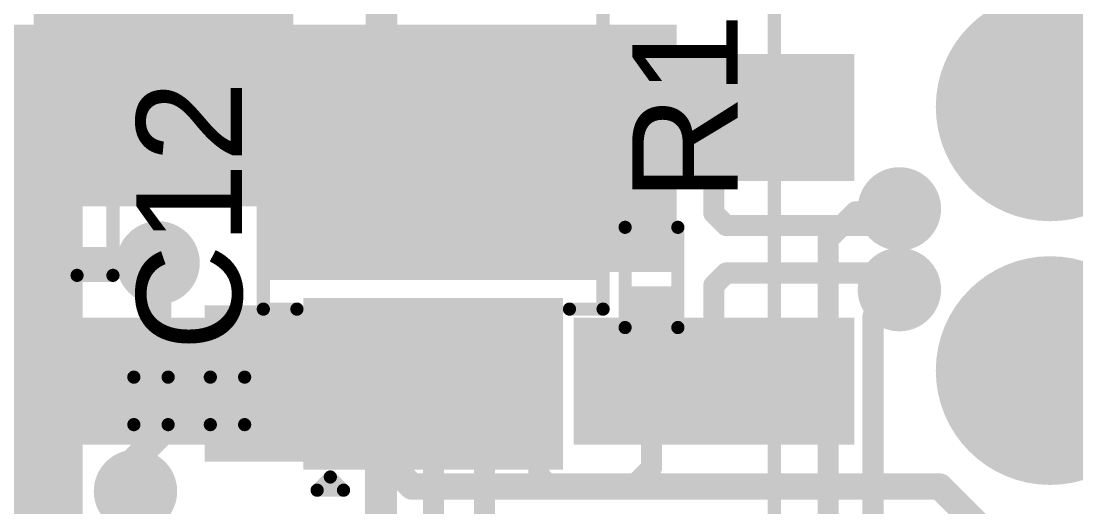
# Model space of a CAD drawing. Header units: millimetres. Extents: x -0.39 to 1.43, y -0.39 to 1.45.
# Drawn here: x 0.084 to 0.4839, y 0.7323 to 0.9165 of the extents above; entities that cross this region are included whole.
import ezdxf

# ---------------------------------------------------------------- set-up
doc = ezdxf.new("R2010")
doc.units = ezdxf.units.MM
doc.header["$MEASUREMENT"] = 0
for name, color, linetype in [('BottomLayer', 5, 'Continuous'), ('BottomPaste', 16, 'Continuous'), ('BottomSolder', 6, 'Continuous'), ('MultiLayer', 9, 'Continuous'), ('PadHoleLayer', 156, 'Continuous'), ('TopLayer', 1, 'Continuous'), ('TopOverlay', 2, 'Continuous'), ('TopPaste', 8, 'Continuous'), ('TopSolder', 216, 'Continuous'), ('ViaHoleLayer', 16, 'Continuous')]:
    doc.layers.add(name, color=color, linetype=linetype)
doc.styles.add('Arial', font='', dxfattribs={"height": 0.2})
doc.styles.get('Arial').set_extended_font_data('Arial')

# ---------------------------------------------------------------- blocks, each defined once
blk = doc.blocks.new('10_HVSSOP___N___2')
at = {"layer": 'BottomLayer'}
h = blk.add_hatch(color=5, dxfattribs=at)
edge = h.paths.add_edge_path()
edge.add_arc((-0.02559, 0.02818), 0.00886, 0, 360)
h = blk.add_hatch(color=5, dxfattribs=at)
edge = h.paths.add_edge_path()
edge.add_arc((0.02559, 0.02818), 0.00886, 0, 360)
h = blk.add_hatch(color=5, dxfattribs=at)
edge = h.paths.add_edge_path()
edge.add_arc((-0.02559, 0), 0.00886, 0, 360)
h = blk.add_hatch(color=5, dxfattribs=at)
edge = h.paths.add_edge_path()
edge.add_arc((0.02559, 0), 0.00886, 0, 360)
h = blk.add_hatch(color=5, dxfattribs=at)
edge = h.paths.add_edge_path()
edge.add_arc((-0.02559, -0.02818), 0.00886, 0, 360)
h = blk.add_hatch(color=5, dxfattribs=at)
edge = h.paths.add_edge_path()
edge.add_arc((0.02559, -0.02818), 0.00886, 0, 360)
at = {"layer": 'BottomSolder'}
h = blk.add_hatch(color=6, dxfattribs=at)
edge = h.paths.add_edge_path()
edge.add_arc((-0.02559, 0.02818), 0.01286, 0, 360)
h = blk.add_hatch(color=6, dxfattribs=at)
edge = h.paths.add_edge_path()
edge.add_arc((0.02559, 0.02818), 0.01286, 0, 360)
h = blk.add_hatch(color=6, dxfattribs=at)
edge = h.paths.add_edge_path()
edge.add_arc((-0.02559, 0), 0.01286, 0, 360)
h = blk.add_hatch(color=6, dxfattribs=at)
edge = h.paths.add_edge_path()
edge.add_arc((0.02559, 0), 0.01286, 0, 360)
h = blk.add_hatch(color=6, dxfattribs=at)
edge = h.paths.add_edge_path()
edge.add_arc((-0.02559, -0.02818), 0.01286, 0, 360)
h = blk.add_hatch(color=6, dxfattribs=at)
edge = h.paths.add_edge_path()
edge.add_arc((0.02559, -0.02818), 0.01286, 0, 360)
at = {"layer": 'MultiLayer'}
h = blk.add_hatch(color=9, dxfattribs=at)
edge = h.paths.add_edge_path()
edge.add_arc((-0.02559, 0.02818), 0.00886, 0, 360)
h = blk.add_hatch(color=9, dxfattribs=at)
edge = h.paths.add_edge_path()
edge.add_arc((0.02559, 0.02818), 0.00886, 0, 360)
h = blk.add_hatch(color=9, dxfattribs=at)
edge = h.paths.add_edge_path()
edge.add_arc((-0.02559, 0), 0.00886, 0, 360)
h = blk.add_hatch(color=9, dxfattribs=at)
edge = h.paths.add_edge_path()
edge.add_arc((0.02559, 0), 0.00886, 0, 360)
h = blk.add_hatch(color=9, dxfattribs=at)
edge = h.paths.add_edge_path()
edge.add_arc((-0.02559, -0.02818), 0.00886, 0, 360)
h = blk.add_hatch(color=9, dxfattribs=at)
edge = h.paths.add_edge_path()
edge.add_arc((0.02559, -0.02818), 0.00886, 0, 360)
at = {"layer": 'PadHoleLayer'}
h = blk.add_hatch(color=156, dxfattribs=at)
edge = h.paths.add_edge_path()
edge.add_arc((-0.02559, 0.02818), 0.00591, 0, 360)
h = blk.add_hatch(color=156, dxfattribs=at)
edge = h.paths.add_edge_path()
edge.add_arc((0.02559, 0.02818), 0.00591, 0, 360)
h = blk.add_hatch(color=156, dxfattribs=at)
edge = h.paths.add_edge_path()
edge.add_arc((-0.02559, 0), 0.00591, 0, 360)
h = blk.add_hatch(color=156, dxfattribs=at)
edge = h.paths.add_edge_path()
edge.add_arc((0.02559, 0), 0.00591, 0, 360)
h = blk.add_hatch(color=156, dxfattribs=at)
edge = h.paths.add_edge_path()
edge.add_arc((-0.02559, -0.02818), 0.00591, 0, 360)
h = blk.add_hatch(color=156, dxfattribs=at)
edge = h.paths.add_edge_path()
edge.add_arc((0.02559, -0.02818), 0.00591, 0, 360)
at = {"layer": 'TopLayer'}
for points in [[(-0.04331, 0.06102), (0.04331, 0.06102), (0.04331, -0.06102), (-0.04331, -0.06102)], [(-0.11516, 0.04528), (-0.05807, 0.04528), (-0.05807, 0.03346), (-0.11516, 0.03346)], [(0.05807, 0.04528), (0.11516, 0.04528), (0.11516, 0.03346), (0.05807, 0.03346)], [(-0.11516, 0.02559), (-0.05807, 0.02559), (-0.05807, 0.01378), (-0.11516, 0.01378)], [(0.05807, 0.02559), (0.11516, 0.02559), (0.11516, 0.01378), (0.05807, 0.01378)], [(-0.11516, 0.00591), (-0.05807, 0.00591), (-0.05807, -0.00591), (-0.11516, -0.00591)], [(0.05807, 0.00591), (0.11516, 0.00591), (0.11516, -0.00591), (0.05807, -0.00591)], [(-0.11516, -0.01378), (-0.05807, -0.01378), (-0.05807, -0.02559), (-0.11516, -0.02559)], [(0.05807, -0.01378), (0.11516, -0.01378), (0.11516, -0.02559), (0.05807, -0.02559)], [(-0.11516, -0.03346), (-0.05807, -0.03346), (-0.05807, -0.04528), (-0.11516, -0.04528)], [(0.05807, -0.03346), (0.11516, -0.03346), (0.11516, -0.04528), (0.05807, -0.04528)]]:
    blk.add_hatch(color=1, dxfattribs=at).paths.add_polyline_path(points)
h = blk.add_hatch(color=1, dxfattribs=at)
edge = h.paths.add_edge_path()
edge.add_arc((-0.02559, 0.02818), 0.00886, 0, 360)
h = blk.add_hatch(color=1, dxfattribs=at)
edge = h.paths.add_edge_path()
edge.add_arc((0.02559, 0.02818), 0.00886, 0, 360)
h = blk.add_hatch(color=1, dxfattribs=at)
edge = h.paths.add_edge_path()
edge.add_arc((-0.02559, 0), 0.00886, 0, 360)
h = blk.add_hatch(color=1, dxfattribs=at)
edge = h.paths.add_edge_path()
edge.add_arc((0.02559, 0), 0.00886, 0, 360)
h = blk.add_hatch(color=1, dxfattribs=at)
edge = h.paths.add_edge_path()
edge.add_arc((-0.02559, -0.02818), 0.00886, 0, 360)
h = blk.add_hatch(color=1, dxfattribs=at)
edge = h.paths.add_edge_path()
edge.add_arc((0.02559, -0.02818), 0.00886, 0, 360)
at = {"layer": 'TopPaste'}
for points in [[(-0.04331, 0.06102), (0.04331, 0.06102), (0.04331, -0.06102), (-0.04331, -0.06102)], [(-0.11516, 0.04528), (-0.05807, 0.04528), (-0.05807, 0.03346), (-0.11516, 0.03346)], [(0.05807, 0.04528), (0.11516, 0.04528), (0.11516, 0.03346), (0.05807, 0.03346)], [(-0.11516, 0.02559), (-0.05807, 0.02559), (-0.05807, 0.01378), (-0.11516, 0.01378)], [(0.05807, 0.02559), (0.11516, 0.02559), (0.11516, 0.01378), (0.05807, 0.01378)], [(-0.11516, 0.00591), (-0.05807, 0.00591), (-0.05807, -0.00591), (-0.11516, -0.00591)], [(0.05807, 0.00591), (0.11516, 0.00591), (0.11516, -0.00591), (0.05807, -0.00591)], [(-0.11516, -0.01378), (-0.05807, -0.01378), (-0.05807, -0.02559), (-0.11516, -0.02559)], [(0.05807, -0.01378), (0.11516, -0.01378), (0.11516, -0.02559), (0.05807, -0.02559)], [(-0.11516, -0.03346), (-0.05807, -0.03346), (-0.05807, -0.04528), (-0.11516, -0.04528)], [(0.05807, -0.03346), (0.11516, -0.03346), (0.11516, -0.04528), (0.05807, -0.04528)]]:
    blk.add_hatch(color=8, dxfattribs=at).paths.add_polyline_path(points)
at = {"layer": 'TopSolder'}
for points in [[(-0.04731, 0.06502), (0.04731, 0.06502), (0.04731, -0.06502), (-0.04731, -0.06502)], [(-0.11916, 0.04928), (-0.05407, 0.04928), (-0.05407, 0.02946), (-0.11916, 0.02946)], [(0.05407, 0.04928), (0.11916, 0.04928), (0.11916, 0.02946), (0.05407, 0.02946)], [(-0.11916, 0.02959), (-0.05407, 0.02959), (-0.05407, 0.00978), (-0.11916, 0.00978)], [(0.05407, 0.02959), (0.11916, 0.02959), (0.11916, 0.00978), (0.05407, 0.00978)], [(-0.11916, 0.00991), (-0.05407, 0.00991), (-0.05407, -0.00991), (-0.11916, -0.00991)], [(0.05407, 0.00991), (0.11916, 0.00991), (0.11916, -0.00991), (0.05407, -0.00991)], [(-0.11916, -0.00978), (-0.05407, -0.00978), (-0.05407, -0.02959), (-0.11916, -0.02959)], [(0.05407, -0.00978), (0.11916, -0.00978), (0.11916, -0.02959), (0.05407, -0.02959)], [(-0.11916, -0.02946), (-0.05407, -0.02946), (-0.05407, -0.04928), (-0.11916, -0.04928)], [(0.05407, -0.02946), (0.11916, -0.02946), (0.11916, -0.04928), (0.05407, -0.04928)]]:
    blk.add_hatch(color=216, dxfattribs=at).paths.add_polyline_path(points)
h = blk.add_hatch(color=216, dxfattribs=at)
edge = h.paths.add_edge_path()
edge.add_arc((-0.02559, 0.02818), 0.01286, 0, 360)
h = blk.add_hatch(color=216, dxfattribs=at)
edge = h.paths.add_edge_path()
edge.add_arc((0.02559, 0.02818), 0.01286, 0, 360)
h = blk.add_hatch(color=216, dxfattribs=at)
edge = h.paths.add_edge_path()
edge.add_arc((-0.02559, 0), 0.01286, 0, 360)
h = blk.add_hatch(color=216, dxfattribs=at)
edge = h.paths.add_edge_path()
edge.add_arc((0.02559, 0), 0.01286, 0, 360)
h = blk.add_hatch(color=216, dxfattribs=at)
edge = h.paths.add_edge_path()
edge.add_arc((-0.02559, -0.02818), 0.01286, 0, 360)
h = blk.add_hatch(color=216, dxfattribs=at)
edge = h.paths.add_edge_path()
edge.add_arc((0.02559, -0.02818), 0.01286, 0, 360)
at = {"layer": 'TopOverlay', "const_width": 0.005}
for points in [[(-0.05833, 0.06441), (-0.05833, 0.05167)], [(-0.05833, 0.06441), (0.058, 0.06441)], [(0.05833, 0.06441), (0.05833, 0.05167)], [(-0.127, 0.044), (-0.127, 0.034)], [(-0.127, 0.044), (-0.122, 0.039)], [(-0.122, 0.039), (-0.127, 0.034)], [(-0.05833, -0.05167), (-0.05833, -0.06441)], [(0.05833, -0.05167), (0.05833, -0.06441)], [(-0.05833, -0.06441), (0.058, -0.06441)]]:
    blk.add_lwpolyline(points, dxfattribs=at)
at = {"layer": 'TopOverlay', "const_width": 0.0025}
for points in [[(-0.05958, 0.06441, 1), (-0.05708, 0.06441, 1)], [(-0.05958, 0.06441, 1), (-0.05708, 0.06441, 1)], [(0.05675, 0.06441, 1), (0.05925, 0.06441, 1)], [(0.05708, 0.06441, 1), (0.05958, 0.06441, 1)], [(-0.05958, 0.05167, 1), (-0.05708, 0.05167, 1)], [(0.05708, 0.05167, 1), (0.05958, 0.05167, 1)], [(-0.12825, 0.044, 1), (-0.12575, 0.044, 1)], [(-0.12825, 0.044, 1), (-0.12575, 0.044, 1)], [(-0.12325, 0.039, 1), (-0.12075, 0.039, 1)], [(-0.12325, 0.039, 1), (-0.12075, 0.039, 1)], [(-0.12825, 0.034, 1), (-0.12575, 0.034, 1)], [(-0.12825, 0.034, 1), (-0.12575, 0.034, 1)], [(-0.05958, -0.05167, 1), (-0.05708, -0.05167, 1)], [(0.05708, -0.05167, 1), (0.05958, -0.05167, 1)], [(-0.05958, -0.06441, 1), (-0.05708, -0.06441, 1)], [(-0.05958, -0.06441, 1), (-0.05708, -0.06441, 1)], [(0.05675, -0.06441, 1), (0.05925, -0.06441, 1)], [(0.05708, -0.06441, 1), (0.05958, -0.06441, 1)]]:
    blk.add_lwpolyline(points, format="xyb", close=True, dxfattribs=at)
blk = doc.blocks.new('SMA_35')
at = {"layer": 'TopLayer'}
for points in [[(-0.12795, 0.03346), (-0.02953, 0.03346), (-0.02953, -0.03346), (-0.12795, -0.03346)], [(0.02953, 0.03346), (0.12795, 0.03346), (0.12795, -0.03346), (0.02953, -0.03346)]]:
    blk.add_hatch(color=1, dxfattribs=at).paths.add_polyline_path(points)
at = {"layer": 'TopOverlay'}
for points in [[(-0.175, -0.05597), (-0.12905, -0.05597), (-0.12905, 0.05598), (-0.175, 0.05598)], [(-0.12992, 0.03638), (-0.1022, 0.03638), (-0.1022, 0.05598), (-0.12992, 0.05598)], [(-0.12992, -0.05598), (-0.1022, -0.05598), (-0.1022, -0.03638), (-0.12992, -0.03638)]]:
    blk.add_hatch(color=2, dxfattribs=at).paths.add_polyline_path(points)
at = {"layer": 'TopPaste'}
for points in [[(-0.12795, 0.03346), (-0.02953, 0.03346), (-0.02953, -0.03346), (-0.12795, -0.03346)], [(0.02953, 0.03346), (0.12795, 0.03346), (0.12795, -0.03346), (0.02953, -0.03346)]]:
    blk.add_hatch(color=8, dxfattribs=at).paths.add_polyline_path(points)
at = {"layer": 'TopSolder'}
for points in [[(-0.13195, 0.03746), (-0.02553, 0.03746), (-0.02553, -0.03746), (-0.13195, -0.03746)], [(0.02553, 0.03746), (0.13195, 0.03746), (0.13195, -0.03746), (0.02553, -0.03746)]]:
    blk.add_hatch(color=216, dxfattribs=at).paths.add_polyline_path(points)
at = {"layer": 'TopOverlay', "const_width": 0.005}
for points in [[(0.08115, 0.05345), (-0.10465, 0.05345)], [(0.08115, 0.03985), (0.08115, 0.05345)], [(0.08115, -0.05345), (0.08115, -0.03985)], [(0.08115, -0.05345), (-0.10465, -0.05345)]]:
    blk.add_lwpolyline(points, dxfattribs=at)
at = {"layer": 'TopOverlay', "const_width": 0.0025}
for points in [[(-0.1059, 0.05345, 1), (-0.1034, 0.05345, 1)], [(0.0799, 0.05345, 1), (0.0824, 0.05345, 1)], [(0.0799, 0.05345, 1), (0.0824, 0.05345, 1)], [(0.0799, 0.03985, 1), (0.0824, 0.03985, 1)], [(0.0799, -0.03985, 1), (0.0824, -0.03985, 1)], [(-0.1059, -0.05345, 1), (-0.1034, -0.05345, 1)], [(0.0799, -0.05345, 1), (0.0824, -0.05345, 1)], [(0.0799, -0.05345, 1), (0.0824, -0.05345, 1)]]:
    blk.add_lwpolyline(points, format="xyb", close=True, dxfattribs=at)
blk = doc.blocks.new('CAP_0201_48')
at = {"layer": 'TopLayer'}
for points in [[(-0.01772, 0.00591), (-0.00591, 0.00591), (-0.00591, -0.00591), (-0.01772, -0.00591)], [(0.00591, 0.00591), (0.01772, 0.00591), (0.01772, -0.00591), (0.00591, -0.00591)]]:
    blk.add_hatch(color=1, dxfattribs=at).paths.add_polyline_path(points)
at = {"layer": 'TopPaste'}
for points in [[(-0.01772, 0.00591), (-0.00591, 0.00591), (-0.00591, -0.00591), (-0.01772, -0.00591)], [(0.00591, 0.00591), (0.01772, 0.00591), (0.01772, -0.00591), (0.00591, -0.00591)]]:
    blk.add_hatch(color=8, dxfattribs=at).paths.add_polyline_path(points)
at = {"layer": 'TopSolder'}
for points in [[(-0.01988, 0.00807), (-0.00374, 0.00807), (-0.00374, -0.00807), (-0.01988, -0.00807)], [(0.00374, 0.00807), (0.01988, 0.00807), (0.01988, -0.00807), (0.00374, -0.00807)]]:
    blk.add_hatch(color=216, dxfattribs=at).paths.add_polyline_path(points)
at = {"layer": 'TopOverlay', "const_width": 0.005}
for points in [[(-0.021, 0.009), (-0.021, -0.009)], [(-0.008, 0.009), (-0.021, 0.009)], [(0.021, 0.009), (0.008, 0.009)], [(0.021, 0.009), (0.021, -0.009)], [(-0.008, -0.009), (-0.021, -0.009)], [(0.021, -0.009), (0.008, -0.009)]]:
    blk.add_lwpolyline(points, dxfattribs=at)
at = {"layer": 'TopOverlay', "const_width": 0.0025}
for points in [[(-0.02225, 0.009, 1), (-0.01975, 0.009, 1)], [(-0.02225, 0.009, 1), (-0.01975, 0.009, 1)], [(-0.00925, 0.009, 1), (-0.00675, 0.009, 1)], [(0.00675, 0.009, 1), (0.00925, 0.009, 1)], [(0.01975, 0.009, 1), (0.02225, 0.009, 1)], [(0.01975, 0.009, 1), (0.02225, 0.009, 1)], [(-0.02225, -0.009, 1), (-0.01975, -0.009, 1)], [(-0.02225, -0.009, 1), (-0.01975, -0.009, 1)], [(-0.00925, -0.009, 1), (-0.00675, -0.009, 1)], [(0.00675, -0.009, 1), (0.00925, -0.009, 1)], [(0.01975, -0.009, 1), (0.02225, -0.009, 1)], [(0.01975, -0.009, 1), (0.02225, -0.009, 1)]]:
    blk.add_lwpolyline(points, format="xyb", close=True, dxfattribs=at)
blk = doc.blocks.new('R___0201_58')
at = {"layer": 'TopLayer'}
for points in [[(-0.01614, 0.00728), (-0.00551, 0.00728), (-0.00551, -0.00728), (-0.01614, -0.00728)], [(0.00551, 0.00728), (0.01614, 0.00728), (0.01614, -0.00728), (0.00551, -0.00728)]]:
    blk.add_hatch(color=1, dxfattribs=at).paths.add_polyline_path(points)
at = {"layer": 'TopPaste'}
for points in [[(-0.01614, 0.00728), (-0.00551, 0.00728), (-0.00551, -0.00728), (-0.01614, -0.00728)], [(0.00551, 0.00728), (0.01614, 0.00728), (0.01614, -0.00728), (0.00551, -0.00728)]]:
    blk.add_hatch(color=8, dxfattribs=at).paths.add_polyline_path(points)
at = {"layer": 'TopSolder'}
for points in [[(-0.01831, 0.00945), (-0.00335, 0.00945), (-0.00335, -0.00945), (-0.01831, -0.00945)], [(0.00335, 0.00945), (0.01831, 0.00945), (0.01831, -0.00945), (0.00335, -0.00945)]]:
    blk.add_hatch(color=216, dxfattribs=at).paths.add_polyline_path(points)
at = {"layer": 'TopOverlay', "const_width": 0.005}
for points in [[(-0.019, -0.01), (-0.019, 0.01)], [(0.019, 0.01), (-0.019, 0.01)], [(0.019, -0.01), (0.019, 0.01)], [(0.019, -0.01), (-0.019, -0.01)]]:
    blk.add_lwpolyline(points, dxfattribs=at)
at = {"layer": 'TopOverlay', "const_width": 0.0025}
for points in [[(-0.02025, 0.01, 1), (-0.01775, 0.01, 1)], [(-0.02025, 0.01, 1), (-0.01775, 0.01, 1)], [(0.01775, 0.01, 1), (0.02025, 0.01, 1)], [(0.01775, 0.01, 1), (0.02025, 0.01, 1)], [(-0.02025, -0.01, 1), (-0.01775, -0.01, 1)], [(-0.02025, -0.01, 1), (-0.01775, -0.01, 1)], [(0.01775, -0.01, 1), (0.02025, -0.01, 1)], [(0.01775, -0.01, 1), (0.02025, -0.01, 1)]]:
    blk.add_lwpolyline(points, format="xyb", close=True, dxfattribs=at)
blk = doc.blocks.new('HY951180A_81')
at = {"layer": 'BottomLayer'}
h = blk.add_hatch(color=5, dxfattribs=at)
edge = h.paths.add_edge_path()
edge.add_arc((-0.24902, 0.25591), 0.03937, 0, 360)
h = blk.add_hatch(color=5, dxfattribs=at)
edge = h.paths.add_edge_path()
edge.add_arc((-0.14902, 0.25591), 0.03937, 0, 360)
at = {"layer": 'BottomSolder'}
h = blk.add_hatch(color=6, dxfattribs=at)
edge = h.paths.add_edge_path()
edge.add_arc((-0.24902, 0.25591), 0.04337, 0, 360)
h = blk.add_hatch(color=6, dxfattribs=at)
edge = h.paths.add_edge_path()
edge.add_arc((-0.14902, 0.25591), 0.04337, 0, 360)
at = {"layer": 'MultiLayer'}
h = blk.add_hatch(color=9, dxfattribs=at)
edge = h.paths.add_edge_path()
edge.add_arc((-0.24902, 0.25591), 0.03937, 0, 360)
h = blk.add_hatch(color=9, dxfattribs=at)
edge = h.paths.add_edge_path()
edge.add_arc((-0.14902, 0.25591), 0.03937, 0, 360)
at = {"layer": 'PadHoleLayer'}
h = blk.add_hatch(color=156, dxfattribs=at)
edge = h.paths.add_edge_path()
edge.add_arc((-0.24902, 0.25591), 0.02008, 0, 360)
h = blk.add_hatch(color=156, dxfattribs=at)
edge = h.paths.add_edge_path()
edge.add_arc((-0.14902, 0.25591), 0.02008, 0, 360)
at = {"layer": 'TopLayer'}
h = blk.add_hatch(color=1, dxfattribs=at)
edge = h.paths.add_edge_path()
edge.add_arc((-0.24902, 0.25591), 0.03937, 0, 360)
h = blk.add_hatch(color=1, dxfattribs=at)
edge = h.paths.add_edge_path()
edge.add_arc((-0.14902, 0.25591), 0.03937, 0, 360)
at = {"layer": 'TopSolder'}
h = blk.add_hatch(color=216, dxfattribs=at)
edge = h.paths.add_edge_path()
edge.add_arc((-0.24902, 0.25591), 0.04337, 0, 360)
h = blk.add_hatch(color=216, dxfattribs=at)
edge = h.paths.add_edge_path()
edge.add_arc((-0.14902, 0.25591), 0.04337, 0, 360)
at = {"layer": 'TopOverlay', "const_width": 0.005}
blk.add_lwpolyline([(0.331, 0.3605), (-0.331, 0.3605)], dxfattribs=at)
blk = doc.blocks.new('PHF254SMD___B_83')
at = {"layer": 'BottomLayer'}
for points in [[(-0.32008, 0.15354), (-0.27992, 0.15354), (-0.27992, 0.05512), (-0.32008, 0.05512)], [(-0.22008, 0.15354), (-0.17992, 0.15354), (-0.17992, 0.05512), (-0.22008, 0.05512)], [(-0.32008, -0.05512), (-0.27992, -0.05512), (-0.27992, -0.15354), (-0.32008, -0.15354)], [(-0.22008, -0.05512), (-0.17992, -0.05512), (-0.17992, -0.15354), (-0.22008, -0.15354)]]:
    blk.add_hatch(color=5, dxfattribs=at).paths.add_polyline_path(points)
at = {"layer": 'BottomPaste'}
for points in [[(-0.32008, 0.15354), (-0.27992, 0.15354), (-0.27992, 0.05512), (-0.32008, 0.05512)], [(-0.22008, 0.15354), (-0.17992, 0.15354), (-0.17992, 0.05512), (-0.22008, 0.05512)], [(-0.32008, -0.05512), (-0.27992, -0.05512), (-0.27992, -0.15354), (-0.32008, -0.15354)], [(-0.22008, -0.05512), (-0.17992, -0.05512), (-0.17992, -0.15354), (-0.22008, -0.15354)]]:
    blk.add_hatch(color=16, dxfattribs=at).paths.add_polyline_path(points)
at = {"layer": 'BottomSolder'}
for points in [[(-0.32408, 0.15754), (-0.27592, 0.15754), (-0.27592, 0.05112), (-0.32408, 0.05112)], [(-0.22408, 0.15754), (-0.17592, 0.15754), (-0.17592, 0.05112), (-0.22408, 0.05112)], [(-0.32408, -0.05112), (-0.27592, -0.05112), (-0.27592, -0.15754), (-0.32408, -0.15754)], [(-0.22408, -0.05112), (-0.17592, -0.05112), (-0.17592, -0.15754), (-0.22408, -0.15754)]]:
    blk.add_hatch(color=6, dxfattribs=at).paths.add_polyline_path(points)

msp = doc.modelspace()

# ---------------------------------------------------------------- hatches: boundary and pattern name
at = {"layer": 'BottomLayer'}
msp.add_hatch(color=5, dxfattribs=at).paths.add_polyline_path([(0.08878, 0.85992), (0.18721, 0.85992), (0.18721, 1.00008), (0.08878, 1.00008)])
h = msp.add_hatch(color=5, dxfattribs=at)
edge = h.paths.add_edge_path()
edge.add_arc((0.417, 0.84531), 0.01181, 0, 360)
h = msp.add_hatch(color=5, dxfattribs=at)
edge = h.paths.add_edge_path()
edge.add_arc((0.13593, 0.82483), 0.01181, 0, 360)
h = msp.add_hatch(color=5, dxfattribs=at)
edge = h.paths.add_edge_path()
edge.add_arc((0.417, 0.81469), 0.01181, 0, 360)
h = msp.add_hatch(color=5, dxfattribs=at)
edge = h.paths.add_edge_path()
edge.add_arc((0.12736, 0.73821), 0.01181, 0, 360)
at = {"layer": 'BottomSolder'}
h = msp.add_hatch(color=6, dxfattribs=at)
edge = h.paths.add_edge_path()
edge.add_arc((0.417, 0.84531), 0.01581, 0, 360)
h = msp.add_hatch(color=6, dxfattribs=at)
edge = h.paths.add_edge_path()
edge.add_arc((0.13593, 0.82483), 0.01581, 0, 360)
h = msp.add_hatch(color=6, dxfattribs=at)
edge = h.paths.add_edge_path()
edge.add_arc((0.417, 0.81469), 0.01581, 0, 360)
h = msp.add_hatch(color=6, dxfattribs=at)
edge = h.paths.add_edge_path()
edge.add_arc((0.12736, 0.73821), 0.01581, 0, 360)
at = {"layer": 'TopLayer'}
for points in [[(0.22669, 1.016), (0.21465, 1.016), (0.21465, 0.90399), (0.22669, 0.90399)], [(-0.093, 0.58231), (0.10736, 0.58231), (0.10736, 0.9151), (-0.093, 0.9151)], [(0.09482, 0.8463), (0.19361, 0.8463), (0.19361, 0.9151), (0.09482, 0.9151)], [(0.17663, 0.82131), (0.33257, 0.82131), (0.33257, 0.9151), (0.17663, 0.9151)], [(0.15365, 0.74946), (0.20678, 0.74946), (0.20678, 0.80868), (0.15365, 0.80868)], [(0.21443, 0.69129), (0.22646, 0.69129), (0.22646, 0.80655), (0.21443, 0.80655)]]:
    msp.add_hatch(color=1, dxfattribs=at).paths.add_polyline_path(points)
h = msp.add_hatch(color=1, dxfattribs=at)
edge = h.paths.add_edge_path()
edge.add_arc((0.417, 0.84531), 0.01181, 0, 360)
h = msp.add_hatch(color=1, dxfattribs=at)
edge = h.paths.add_edge_path()
edge.add_arc((0.13593, 0.82483), 0.01181, 0, 360)
h = msp.add_hatch(color=1, dxfattribs=at)
edge = h.paths.add_edge_path()
edge.add_arc((0.417, 0.81469), 0.01181, 0, 360)
h = msp.add_hatch(color=1, dxfattribs=at)
edge = h.paths.add_edge_path()
edge.add_arc((0.12736, 0.73821), 0.01181, 0, 360)
at = {"layer": 'TopSolder'}
h = msp.add_hatch(color=216, dxfattribs=at)
edge = h.paths.add_edge_path()
edge.add_arc((0.417, 0.84531), 0.01581, 0, 360)
h = msp.add_hatch(color=216, dxfattribs=at)
edge = h.paths.add_edge_path()
edge.add_arc((0.13593, 0.82483), 0.01581, 0, 360)
h = msp.add_hatch(color=216, dxfattribs=at)
edge = h.paths.add_edge_path()
edge.add_arc((0.417, 0.81469), 0.01581, 0, 360)
h = msp.add_hatch(color=216, dxfattribs=at)
edge = h.paths.add_edge_path()
edge.add_arc((0.12736, 0.73821), 0.01581, 0, 360)
at = {"layer": 'ViaHoleLayer'}
h = msp.add_hatch(color=16, dxfattribs=at)
edge = h.paths.add_edge_path()
edge.add_arc((0.417, 0.84531), 0.00591, 0, 360)
h = msp.add_hatch(color=16, dxfattribs=at)
edge = h.paths.add_edge_path()
edge.add_arc((0.13593, 0.82483), 0.00591, 0, 360)
h = msp.add_hatch(color=16, dxfattribs=at)
edge = h.paths.add_edge_path()
edge.add_arc((0.417, 0.81469), 0.00591, 0, 360)
h = msp.add_hatch(color=16, dxfattribs=at)
edge = h.paths.add_edge_path()
edge.add_arc((0.12736, 0.73821), 0.00591, 0, 360)

# ---------------------------------------------------------------- linework, layer by layer
at = {"layer": 'BottomLayer'}
for points, const_width in [([(0.34665, 0.84369), (0.34665, 0.88)], 0.008), ([(0.067, 0.85022), (0.0924, 0.82483)], 0.012), ([(0.41069, 0.839), (0.417, 0.84531)], 0.008), ([(0.34665, 0.84369), (0.35134, 0.839)], 0.008), ([(0.35134, 0.839), (0.41069, 0.839)], 0.008), ([(0.0924, 0.82483), (0.13593, 0.82483)], 0.012), ([(0.34665, 0.81631), (0.35134, 0.821)], 0.008), ([(0.35134, 0.821), (0.41069, 0.821)], 0.008), ([(0.41069, 0.821), (0.417, 0.81469)], 0.008), ([(0.34665, 0.78), (0.34665, 0.81631)], 0.008), ([(0.13799, 0.78), (0.19221, 0.78)], 0.01), ([(0.19221, 0.78), (0.23221, 0.74)], 0.01), ([(0.23221, 0.74), (0.43228, 0.74)], 0.01), ([(0.43228, 0.74), (0.45481, 0.71747)], 0.01)]:
    msp.add_lwpolyline(points, dxfattribs=dict(at, const_width=const_width))
for points, const_width in [([(0.34465, 0.88, 1), (0.34865, 0.88, 1)], 0.004), ([(0.415, 0.84531, 1), (0.419, 0.84531, 1)], 0.004), ([(0.34465, 0.84369, 1), (0.34865, 0.84369, 1)], 0.004), ([(0.34465, 0.84369, 1), (0.34865, 0.84369, 1)], 0.004), ([(0.34934, 0.839, 1), (0.35334, 0.839, 1)], 0.004), ([(0.34934, 0.839, 1), (0.35334, 0.839, 1)], 0.004), ([(0.40869, 0.839, 1), (0.41269, 0.839, 1)], 0.004), ([(0.40869, 0.839, 1), (0.41269, 0.839, 1)], 0.004), ([(0.0894, 0.82483, 1), (0.0954, 0.82483, 1)], 0.006), ([(0.0894, 0.82483, 1), (0.0954, 0.82483, 1)], 0.006), ([(0.13293, 0.82483, 1), (0.13893, 0.82483, 1)], 0.006), ([(0.34934, 0.821, 1), (0.35334, 0.821, 1)], 0.004), ([(0.34934, 0.821, 1), (0.35334, 0.821, 1)], 0.004), ([(0.40869, 0.821, 1), (0.41269, 0.821, 1)], 0.004), ([(0.40869, 0.821, 1), (0.41269, 0.821, 1)], 0.004), ([(0.34465, 0.81631, 1), (0.34865, 0.81631, 1)], 0.004), ([(0.34465, 0.81631, 1), (0.34865, 0.81631, 1)], 0.004), ([(0.415, 0.81469, 1), (0.419, 0.81469, 1)], 0.004), ([(0.13549, 0.78, 1), (0.14049, 0.78, 1)], 0.005), ([(0.18971, 0.78, 1), (0.19471, 0.78, 1)], 0.005), ([(0.18971, 0.78, 1), (0.19471, 0.78, 1)], 0.005), ([(0.34465, 0.78, 1), (0.34865, 0.78, 1)], 0.004), ([(0.22971, 0.74, 1), (0.23471, 0.74, 1)], 0.005), ([(0.22971, 0.74, 1), (0.23471, 0.74, 1)], 0.005), ([(0.42978, 0.74, 1), (0.43478, 0.74, 1)], 0.005), ([(0.42978, 0.74, 1), (0.43478, 0.74, 1)], 0.005)]:
    msp.add_lwpolyline(points, format="xyb", close=True, dxfattribs=dict(at, const_width=const_width))
at = {"layer": 'TopLayer'}
for points, const_width in [([(0.20481, 0.88824), (0.22056, 0.90399)], 0.008), ([(0.39, 0.83377), (0.40043, 0.8442)], 0.008), ([(0.40043, 0.8442), (0.41589, 0.8442)], 0.008), ([(0.41589, 0.8442), (0.417, 0.84531)], 0.008), ([(0.39, 0.707), (0.39, 0.83377)], 0.008), ([(0.13593, 0.77249), (0.13593, 0.82483)], 0.01), ([(0.407, 0.80469), (0.417, 0.81469)], 0.008), ([(0.32301, 0.74711), (0.32301, 0.80549)], 0.008), ([(0.407, 0.71641), (0.407, 0.80469)], 0.008), ([(0.24024, 0.77801), (0.24032, 0.77793)], 0.008), ([(0.24032, 0.69465), (0.24032, 0.77793)], 0.008), ([(0.25972, 0.7778), (0.25993, 0.77801)], 0.008), ([(0.25972, 0.72098), (0.25972, 0.7778)], 0.008), ([(0.13593, 0.75904), (0.13593, 0.77249)], 0.01), ([(0.27961, 0.77301), (0.28033, 0.77229)], 0.008), ([(0.28033, 0.74431), (0.28033, 0.77229)], 0.008), ([(0.12736, 0.75047), (0.13593, 0.75904)], 0.01), ([(0.12736, 0.73821), (0.12736, 0.75047)], 0.01), ([(0.28033, 0.74431), (0.28502, 0.73962)], 0.008), ([(0.31552, 0.73962), (0.32301, 0.74711)], 0.008), ([(0.28502, 0.73962), (0.31552, 0.73962)], 0.008)]:
    msp.add_lwpolyline(points, dxfattribs=dict(at, const_width=const_width))
for points, const_width in [([(0.21856, 0.90399, 1), (0.22256, 0.90399, 1)], 0.004), ([(0.20281, 0.88824, 1), (0.20681, 0.88824, 1)], 0.004), ([(0.39843, 0.8442, 1), (0.40243, 0.8442, 1)], 0.004), ([(0.39843, 0.8442, 1), (0.40243, 0.8442, 1)], 0.004), ([(0.41389, 0.8442, 1), (0.41789, 0.8442, 1)], 0.004), ([(0.41389, 0.8442, 1), (0.41789, 0.8442, 1)], 0.004), ([(0.415, 0.84531, 1), (0.419, 0.84531, 1)], 0.004), ([(0.388, 0.83377, 1), (0.392, 0.83377, 1)], 0.004), ([(0.388, 0.83377, 1), (0.392, 0.83377, 1)], 0.004), ([(0.13343, 0.82483, 1), (0.13843, 0.82483, 1)], 0.005), ([(0.415, 0.81469, 1), (0.419, 0.81469, 1)], 0.004), ([(0.32101, 0.80549, 1), (0.32501, 0.80549, 1)], 0.004), ([(0.405, 0.80469, 1), (0.409, 0.80469, 1)], 0.004), ([(0.405, 0.80469, 1), (0.409, 0.80469, 1)], 0.004), ([(0.23824, 0.77801, 1), (0.24224, 0.77801, 1)], 0.004), ([(0.23832, 0.77793, 1), (0.24232, 0.77793, 1)], 0.004), ([(0.23832, 0.77793, 1), (0.24232, 0.77793, 1)], 0.004), ([(0.25772, 0.7778, 1), (0.26172, 0.7778, 1)], 0.004), ([(0.25772, 0.7778, 1), (0.26172, 0.7778, 1)], 0.004), ([(0.25793, 0.77801, 1), (0.26193, 0.77801, 1)], 0.004), ([(0.13343, 0.77249, 1), (0.13843, 0.77249, 1)], 0.005), ([(0.13343, 0.77249, 1), (0.13843, 0.77249, 1)], 0.005), ([(0.27761, 0.77301, 1), (0.28161, 0.77301, 1)], 0.004), ([(0.27833, 0.77229, 1), (0.28233, 0.77229, 1)], 0.004), ([(0.27833, 0.77229, 1), (0.28233, 0.77229, 1)], 0.004), ([(0.13343, 0.75904, 1), (0.13843, 0.75904, 1)], 0.005), ([(0.13343, 0.75904, 1), (0.13843, 0.75904, 1)], 0.005), ([(0.12486, 0.75047, 1), (0.12986, 0.75047, 1)], 0.005), ([(0.12486, 0.75047, 1), (0.12986, 0.75047, 1)], 0.005), ([(0.27833, 0.74431, 1), (0.28233, 0.74431, 1)], 0.004), ([(0.27833, 0.74431, 1), (0.28233, 0.74431, 1)], 0.004), ([(0.32101, 0.74711, 1), (0.32501, 0.74711, 1)], 0.004), ([(0.32101, 0.74711, 1), (0.32501, 0.74711, 1)], 0.004), ([(0.12486, 0.73821, 1), (0.12986, 0.73821, 1)], 0.005), ([(0.28302, 0.73962, 1), (0.28702, 0.73962, 1)], 0.004), ([(0.28302, 0.73962, 1), (0.28702, 0.73962, 1)], 0.004), ([(0.31352, 0.73962, 1), (0.31752, 0.73962, 1)], 0.004), ([(0.31352, 0.73962, 1), (0.31752, 0.73962, 1)], 0.004)]:
    msp.add_lwpolyline(points, format="xyb", close=True, dxfattribs=dict(at, const_width=const_width))

# ---------------------------------------------------------------- block references
for name, p, rotation in [('HY951180A_81', (0.73009, 1.03301), 90), ('PHF254SMD___B_83', (0.24232, 0.58), 270), ('SMA_35', (0.06536, 0.90124), 270), ('10_HVSSOP___N___2', (0.24024, 0.86562), 90), ('R___0201_58', (0.32301, 0.81931), 270), ('CAP_0201_48', (0.14774, 0.77249), 180)]:
    msp.add_blockref(name, p, dxfattribs=dict(rotation=rotation))

# ---------------------------------------------------------------- texts
at = {"layer": 'TopOverlay', "style": 'Arial'}
for s, p in [('R13', (0.35572, 0.84809)), ('C12', (0.16774, 0.79141))]:
    msp.add_text(s, height=0.04, rotation=90, dxfattribs=at).set_placement(p)

doc.saveas('drawing.dxf')
